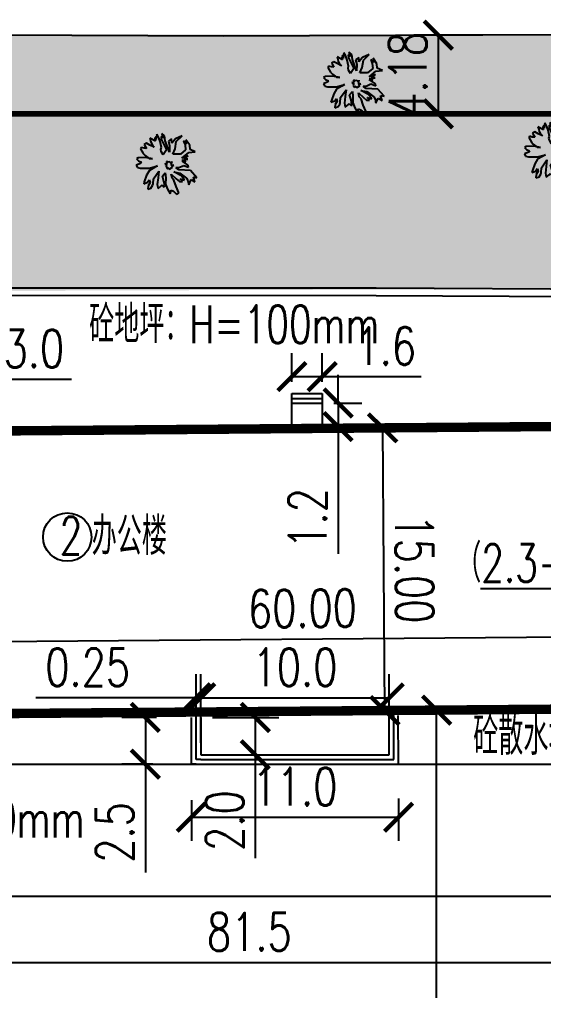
# Model space of a CAD drawing. Header units: millimetres. Extents: x 397874 to 6871063, y -8 to 5775840.
# Drawn here: x 429111.4 to 429139.2, y 2812983.6 to 2813035.1 of the extents above; entities that cross this region are included whole.
import ezdxf

# ---------------------------------------------------------------- set-up
doc = ezdxf.new("R2010")
doc.units = ezdxf.units.MM
doc.header["$LTSCALE"] = 1000
doc.linetypes.add('ACAD_ISO10W100', pattern=[18, 12, -3, 0, -3])
doc.linetypes.add('CONTINOUS', pattern=[0])
for name, color, linetype in [('_TCH_MASK', 7, 'Continuous'), ('GRASST', 62, 'Continuous'), ('T1', 92, 'Continuous'), ('居民地线', 2, 'Continuous'), ('规划路中心线（FQ）', 2, 'Continuous')]:
    doc.layers.add(name, color=color, linetype=linetype)
doc.styles.add('DIM', font='txt')
doc.styles.add('dxfs', font='txt.shx', dxfattribs={"width": 0.7, "bigfont": 'dxfs.shx'})
doc.styles.add('HZTXT', font='txt.shx', dxfattribs={"width": 0.75, "bigfont": 'hzdx.shx'})
doc.dimstyles.new('ISO-25', dxfattribs={"dimtxt": 2, "dimasz": 0.75, "dimexe": 1.25, "dimexo": 0.625, "dimtad": 1, "dimdec": 1, "dimdsep": 46, "dimtxsty": 'HZTXT', "dimblk": 'ARCHTICK', "dimcen": 2.5, "dimadec": 0, "dimazin": 0, "dimtfac": 1, "dimtdec": 1, "dimtmove": 0, "dimatfit": 3, "dimldrblk": 'ARCHTICK', "dimfxl": 1, "dimarcsym": 0})

# ---------------------------------------------------------------- blocks, each defined once
blk = doc.blocks.new('LV-5-1')
at = {"layer": 'T1', "color": 92, "linetype": 'Continuous'}
for p, q in [((-0.516, 1.342), (-0.547, 1.19)), ((-0.395, 1.25), (-0.516, 1.342)), ((-0.211, 1.372), (-0.242, 1.189)), ((-0.15, 1.311), (-0.211, 1.372)), ((-0.731, 0.916), (-0.701, 0.733)), ((-0.548, 0.855), (-0.731, 0.916)), ((-0.547, 1.19), (-0.487, 1.068)), ((-0.487, 1.068), (-0.426, 1.007)), ((-0.426, 1.007), (-0.243, 0.884)), ((-0.304, 1.098), (-0.395, 1.25)), ((-0.182, 1.067), (-0.304, 1.098)), ((-0.242, 1.189), (-0.182, 1.067)), ((0.062, 1.066), (-0.15, 1.311)), ((0.183, 0.852), (0.062, 1.066)), ((0.367, 0.943), (0.275, 0.791)), ((0.489, 1.156), (0.367, 0.943)), ((0.581, 1.248), (0.489, 1.156)), ((0.703, 1.247), (0.581, 1.248)), ((0.672, 1.034), (0.703, 1.247)), ((0.702, 0.973), (0.672, 1.034)), ((0.824, 1.064), (0.702, 0.973)), ((0.793, 0.698), (0.946, 1.003)), ((0.946, 1.094), (0.824, 1.064)), ((0.946, 1.003), (0.946, 1.094)), ((-1.22, 0.552), (-1.098, 0.43)), ((-0.976, 0.551), (-1.22, 0.552)), ((-0.732, 0.52), (-0.976, 0.551)), ((-0.671, 0.672), (-0.823, 0.642)), ((-0.823, 0.642), (-0.762, 0.581)), ((-0.762, 0.581), (-0.58, 0.52)), ((-0.489, 0.367), (-0.732, 0.52)), ((-0.701, 0.733), (-0.671, 0.672)), ((-0.58, 0.52), (-0.336, 0.458)), ((-0.305, 0.671), (-0.548, 0.855)), ((-0.336, 0.458), (-0.276, 0.275)), ((-0.062, 0.487), (-0.305, 0.671)), ((-0.243, 0.884), (-0.062, 0.487)), ((0.275, 0.791), (0.182, 0.426)), ((0.182, 0.426), (0.183, 0.578)), ((0.183, 0.578), (0.183, 0.852)), ((0.578, 0.455), (0.793, 0.698)), ((0.67, 0.577), (0.578, 0.455)), ((0.884, 0.667), (0.67, 0.577)), ((1.006, 0.698), (0.884, 0.667)), ((1.25, 0.697), (1.006, 0.698)), ((1.127, 0.453), (1.188, 0.545)), ((1.31, 0.453), (1.127, 0.453)), ((1.188, 0.545), (1.28, 0.636)), ((1.28, 0.636), (1.25, 0.697)), ((1.34, 0.453), (1.31, 0.453)), ((1.34, 0.331), (1.34, 0.453)), ((-1.19, 0.369), (-1.373, 0.309)), ((-1.373, 0.309), (-1.373, 0.187)), ((-1.373, 0.187), (-1.068, 0.155)), ((-1.098, 0.43), (-1.19, 0.369)), ((-1.068, 0.155), (-0.764, 0.093)), ((-0.764, 0.093), (-0.642, 0.123)), ((-0.459, 0.062), (-0.764, -0.029)), ((-0.642, 0.123), (-0.459, 0.062)), ((-0.276, 0.275), (-0.489, 0.367)), ((-0.246, 0), (-0.216, -0.03)), ((-0.154, 0), (-0.246, 0)), ((-0.154, 0.092), (-0.154, 0)), ((-0.032, 0.091), (-0.154, 0.092)), ((0.028, 0.03), (-0.032, 0.091)), ((0.09, 0.091), (0.028, 0.03)), ((0.059, -0.001), (0.09, 0.091)), ((1.004, 0.118), (1.187, 0.24)), ((1.126, 0.149), (1.004, 0.118)), ((1.248, 0.148), (1.126, 0.149)), ((1.187, 0.24), (1.34, 0.331)), ((1.217, -0.065), (1.461, 0.087)), ((1.339, 0.117), (1.248, 0.148)), ((1.461, 0.087), (1.339, 0.117)), ((-1.283, -0.393), (-1.132, -0.607)), ((-1.101, -0.454), (-1.283, -0.393)), ((-0.947, -0.089), (-1.009, -0.211)), ((-0.856, -0.181), (-1.009, -0.333)), ((-1.009, -0.211), (-0.856, -0.181)), ((-1.009, -0.333), (-0.765, -0.303)), ((-0.613, -0.303), (-0.979, -0.455)), ((-0.764, -0.029), (-0.947, -0.089)), ((-0.766, -0.791), (-0.46, -0.334)), ((-0.765, -0.303), (-0.429, -0.091)), ((-0.429, -0.091), (-0.613, -0.303)), ((-0.46, -0.334), (-0.308, -0.274)), ((-0.369, -0.396), (-0.4, -0.639)), ((-0.308, -0.274), (-0.369, -0.396)), ((-0.216, -0.03), (-0.216, -0.152)), ((-0.216, -0.152), (-0.155, -0.122)), ((-0.155, -0.122), (-0.155, -0.244)), ((-0.155, -0.244), (-0.124, -0.152)), ((-0.124, -0.152), (0.028, -0.244)), ((-0.033, -0.183), (0.089, -0.153)), ((0.028, -0.244), (-0.033, -0.183)), ((0.15, -0.031), (0.059, -0.001)), ((0.059, -0.123), (0.15, -0.031)), ((0.089, -0.153), (0.059, -0.123)), ((0.454, -0.368), (1.002, -0.461)), ((0.697, -0.521), (0.454, -0.368)), ((0.607, -0.307), (0.485, -0.063)), ((0.485, -0.063), (0.668, -0.063)), ((1.155, -0.339), (0.607, -0.307)), ((0.668, -0.063), (0.76, -0.094)), ((0.76, -0.094), (0.82, -0.155)), ((0.82, -0.155), (1.094, -0.248)), ((1.094, -0.248), (1.277, -0.279)), ((1.277, -0.401), (1.155, -0.339)), ((1.155, -0.431), (1.277, -0.401)), ((1.368, -0.492), (1.155, -0.431)), ((1.339, -0.065), (1.217, -0.065)), ((1.247, -0.126), (1.339, -0.065)), ((1.369, -0.127), (1.247, -0.126)), ((1.277, -0.279), (1.46, -0.279)), ((1.278, -0.157), (1.369, -0.127)), ((1.4, -0.157), (1.278, -0.157)), ((1.338, -0.187), (1.4, -0.157)), ((1.46, -0.279), (1.338, -0.187)), ((-1.132, -0.607), (-1.315, -0.697)), ((-1.315, -0.697), (-1.071, -0.759)), ((-1.071, -0.759), (-1.193, -0.881)), ((-1.193, -0.881), (-0.766, -0.791)), ((-0.979, -0.455), (-1.101, -0.454)), ((-0.4, -0.639), (-0.584, -0.791)), ((-0.584, -0.791), (-0.492, -0.822)), ((-0.492, -0.822), (-0.187, -0.67)), ((-0.187, -0.67), (-0.309, -0.792)), ((-0.309, -0.792), (-0.157, -0.701)), ((-0.157, -0.701), (-0.249, -0.945)), ((-0.249, -0.945), (-0.157, -0.792)), ((-0.157, -0.792), (-0.127, -1.036)), ((-0.127, -1.036), (-0.065, -0.732)), ((-0.065, -0.732), (-0.006, -1.128)), ((0.118, -0.763), (0.301, -0.459)), ((0.178, -1.068), (0.118, -0.763)), ((0.301, -0.459), (0.453, -0.672)), ((0.453, -0.672), (0.727, -0.887)), ((0.911, -0.582), (0.697, -0.521)), ((0.727, -0.887), (0.817, -1.253)), ((0.758, -0.673), (0.94, -0.765)), ((0.849, -0.917), (0.758, -0.673)), ((0.94, -0.765), (0.911, -0.582)), ((1.002, -0.461), (1.215, -0.553)), ((1.215, -0.553), (1.368, -0.492)), ((-0.006, -1.128), (-0.128, -1.402)), ((-0.128, -1.402), (0.086, -1.25)), ((0.086, -1.25), (0.268, -1.342)), ((0.391, -1.16), (0.178, -1.068)), ((0.268, -1.342), (0.573, -1.313)), ((0.39, -1.282), (0.573, -1.191)), ((0.573, -1.313), (0.39, -1.282)), ((0.573, -1.191), (0.391, -1.16)), ((0.817, -1.253), (0.849, -0.917))]:
    blk.add_line(p, q, dxfattribs=at)
at = {"layer": 'T1', "color": 92, "linetype": 'Continuous', "style": 'DIM', "flags": 1}
for tag in ['XVALUE', 'YVALUE']:
    blk.add_attdef(tag, (0.028, 0.03), '', height=0.00002, rotation=359.8254, dxfattribs=at)
blk = doc.blocks.new('_ArchTick')
at = {"color": 0, "linetype": 'ByBlock', "const_width": 0.15}
blk.add_lwpolyline([(-0.5, -0.5), (0.5, 0.5)], dxfattribs=at)
blk = doc.blocks.new('*D672')
at = {"color": 0, "linetype": 'CONTINOUS', "lineweight": -2, "transparency": 16777216}
for p, q in [((429135.992, 2813034.276), (429132.377, 2813034.276)), ((429133.627, 2813030.099), (429133.627, 2813034.276)), ((429135.992, 2813030.099), (429132.377, 2813030.099))]:
    blk.add_line(p, q, dxfattribs=at)
at = {"layer": 'Defpoints', "color": 0, "linetype": 'CONTINOUS', "transparency": 16777216}
for p in [(429133.627, 2813034.276), (429136.617, 2813034.276), (429136.617, 2813030.099)]:
    blk.add_point(p, dxfattribs=at)
at = {"color": 0, "linetype": 'CONTINOUS', "lineweight": -2, "transparency": 16777216, "xscale": 1.5, "yscale": 1.5, "zscale": 1.5}
for p, rotation in [((429133.627, 2813034.276), 90), ((429133.627, 2813030.099), 270)]:
    blk.add_blockref('_ArchTick', p, dxfattribs=dict(at, rotation=rotation))
at = {"color": 0, "linetype": 'CONTINOUS', "transparency": 16777216, "insert": (429132.002, 2813032.188), "char_height": 2, "attachment_point": 5, "rotation": 90, "style": 'HZTXT'}
blk.add_mtext('4.18', dxfattribs=at)
blk = doc.blocks.new('_None')
blk = doc.blocks.new('*D726')
at = {"color": 0, "linetype": 'CONTINOUS', "lineweight": -2, "transparency": 16777216}
for p, q in [((429156.4, 2813005.508), (429156.434, 2813001.213)), ((429096.402, 2813005.028), (429096.436, 2813000.733)), ((429096.426, 2813001.983), (429156.424, 2813002.463))]:
    blk.add_line(p, q, dxfattribs=at)
at = {"layer": 'Defpoints', "color": 0, "linetype": 'CONTINOUS', "transparency": 16777216}
for p in [(429156.395, 2813006.133), (429096.397, 2813005.653), (429156.424, 2813002.463)]:
    blk.add_point(p, dxfattribs=at)
at = {"color": 0, "linetype": 'CONTINOUS', "lineweight": -2, "transparency": 16777216, "xscale": 1.5, "yscale": 1.5, "zscale": 1.5}
for p, rotation in [((429156.424, 2813002.463), 0.4583564578794813), ((429096.426, 2813001.983), 180.4583564578795)]:
    blk.add_blockref('_ArchTick', p, dxfattribs=dict(at, rotation=rotation))
at = {"color": 0, "linetype": 'CONTINOUS', "transparency": 16777216, "insert": (429126.412, 2813003.848), "char_height": 2, "attachment_point": 5, "rotation": 0.4584, "style": 'HZTXT'}
blk.add_mtext('60.00', dxfattribs=at)
blk = doc.blocks.new('*D727')
at = {"color": 0, "linetype": 'CONTINOUS', "lineweight": -2, "transparency": 16777216}
for p, q in [((429130.613, 2813013.427), (429129.421, 2813013.418)), ((429130.791, 2812998.428), (429130.671, 2813013.428)), ((429130.733, 2812998.428), (429129.541, 2812998.418))]:
    blk.add_line(p, q, dxfattribs=at)
at = {"layer": 'Defpoints', "color": 0, "linetype": 'CONTINOUS', "transparency": 16777216}
for p in [(429130.671, 2813013.428), (429131.238, 2813013.432), (429131.358, 2812998.433)]:
    blk.add_point(p, dxfattribs=at)
at = {"color": 0, "linetype": 'CONTINOUS', "lineweight": -2, "transparency": 16777216, "xscale": 1.5, "yscale": 1.5, "zscale": 1.5}
for p, rotation in [((429130.671, 2813013.428), 90.4584573936113), ((429130.791, 2812998.428), 270.4584573936113)]:
    blk.add_blockref('_ArchTick', p, dxfattribs=dict(at, rotation=rotation))
at = {"color": 0, "linetype": 'CONTINOUS', "transparency": 16777216, "insert": (429132.356, 2813005.941), "char_height": 2, "attachment_point": 5, "rotation": 270.4585, "style": 'HZTXT'}
blk.add_mtext('15.00', dxfattribs=at)
blk = doc.blocks.new('*D744')
at = {"color": 0, "linetype": 'CONTINOUS', "lineweight": -2, "transparency": 16777216}
for p, q in [((429121.018, 2812996.709), (429121.018, 2813000.349)), ((429131.018, 2812996.709), (429131.018, 2813000.349)), ((429121.018, 2812999.099), (429131.018, 2812999.099))]:
    blk.add_line(p, q, dxfattribs=at)
at = {"layer": 'Defpoints', "color": 0, "linetype": 'CONTINOUS', "transparency": 16777216}
for p in [(429131.018, 2812999.099), (429121.018, 2812996.084), (429131.018, 2812996.084)]:
    blk.add_point(p, dxfattribs=at)
at = {"color": 0, "linetype": 'CONTINOUS', "lineweight": -2, "transparency": 16777216, "xscale": 1.5, "yscale": 1.5, "zscale": 1.5, "rotation": 180}
blk.add_blockref('_ArchTick', (429121.018, 2812999.099), dxfattribs=at)
at = {"color": 0, "linetype": 'CONTINOUS', "lineweight": -2, "transparency": 16777216, "xscale": 1.5, "yscale": 1.5, "zscale": 1.5}
blk.add_blockref('_ArchTick', (429131.018, 2812999.099), dxfattribs=at)
at = {"color": 0, "linetype": 'CONTINOUS', "transparency": 16777216, "insert": (429126.018, 2813000.724), "char_height": 2, "attachment_point": 5, "style": 'HZTXT'}
blk.add_mtext('10.0', dxfattribs=at)
blk = doc.blocks.new('*D745')
at = {"color": 0, "linetype": 'CONTINOUS', "lineweight": -2, "transparency": 16777216}
for p, q in [((429120.518, 2812993.664), (429120.518, 2812991.512)), ((429131.518, 2812993.76), (429131.518, 2812991.512)), ((429120.518, 2812992.762), (429131.518, 2812992.762))]:
    blk.add_line(p, q, dxfattribs=at)
at = {"layer": 'Defpoints', "color": 0, "linetype": 'CONTINOUS', "transparency": 16777216}
for p in [(429120.518, 2812994.289), (429131.518, 2812994.385), (429131.518, 2812992.762)]:
    blk.add_point(p, dxfattribs=at)
at = {"color": 0, "linetype": 'CONTINOUS', "lineweight": -2, "transparency": 16777216, "xscale": 1.5, "yscale": 1.5, "zscale": 1.5, "rotation": 180}
blk.add_blockref('_ArchTick', (429120.518, 2812992.762), dxfattribs=at)
at = {"color": 0, "linetype": 'CONTINOUS', "lineweight": -2, "transparency": 16777216, "xscale": 1.5, "yscale": 1.5, "zscale": 1.5}
blk.add_blockref('_ArchTick', (429131.518, 2812992.762), dxfattribs=at)
at = {"color": 0, "linetype": 'CONTINOUS', "transparency": 16777216, "insert": (429126.018, 2812994.387), "char_height": 2, "attachment_point": 5, "style": 'HZTXT'}
blk.add_mtext('11.0', dxfattribs=at)
blk = doc.blocks.new('*D746')
at = {"color": 0, "linetype": 'CONTINOUS', "lineweight": -2, "transparency": 16777216}
for p, q in [((429121.643, 2812998.062), (429125.163, 2812998.062)), ((429123.913, 2812998.062), (429123.913, 2812996.084)), ((429121.643, 2812996.084), (429125.163, 2812996.084)), ((429123.913, 2812996.084), (429123.913, 2812990.584))]:
    blk.add_line(p, q, dxfattribs=at)
at = {"layer": 'Defpoints', "color": 0, "linetype": 'CONTINOUS', "transparency": 16777216}
for p in [(429121.018, 2812998.062), (429121.018, 2812996.084), (429123.913, 2812996.084)]:
    blk.add_point(p, dxfattribs=at)
at = {"color": 0, "linetype": 'CONTINOUS', "lineweight": -2, "transparency": 16777216, "xscale": 1.5, "yscale": 1.5, "zscale": 1.5}
for p, rotation in [((429123.913, 2812998.062), 90), ((429123.913, 2812996.084), 270)]:
    blk.add_blockref('_ArchTick', p, dxfattribs=dict(at, rotation=rotation))
at = {"color": 0, "linetype": 'CONTINOUS', "transparency": 16777216, "insert": (429122.288, 2812992.584), "char_height": 2, "attachment_point": 5, "rotation": 90, "style": 'HZTXT'}
blk.add_mtext('2.0', dxfattribs=at)
blk = doc.blocks.new('*D747')
at = {"color": 0, "linetype": 'CONTINOUS', "lineweight": -2, "transparency": 16777216}
for p, q in [((429120.768, 2812996.709), (429120.768, 2813000.349)), ((429121.018, 2812999.724), (429121.018, 2813000.349)), ((429120.768, 2812999.099), (429112.268, 2812999.099)), ((429121.018, 2812999.099), (429120.768, 2812999.099)), ((429121.018, 2812999.099), (429122.518, 2812999.099))]:
    blk.add_line(p, q, dxfattribs=at)
at = {"layer": 'Defpoints', "color": 0, "linetype": 'CONTINOUS', "transparency": 16777216}
for p in [(429120.768, 2812999.099), (429121.018, 2812999.099), (429120.768, 2812996.084)]:
    blk.add_point(p, dxfattribs=at)
at = {"color": 0, "linetype": 'CONTINOUS', "lineweight": -2, "transparency": 16777216, "xscale": 1.5, "yscale": 1.5, "zscale": 1.5}
blk.add_blockref('_ArchTick', (429120.768, 2812999.099), dxfattribs=at)
at = {"color": 0, "linetype": 'CONTINOUS', "lineweight": -2, "transparency": 16777216, "xscale": 1.5, "yscale": 1.5, "zscale": 1.5, "rotation": 180}
blk.add_blockref('_ArchTick', (429121.018, 2812999.099), dxfattribs=at)
at = {"color": 0, "linetype": 'CONTINOUS', "transparency": 16777216, "insert": (429115.018, 2813000.724), "char_height": 2, "attachment_point": 5, "style": 'HZTXT'}
blk.add_mtext('0.25', dxfattribs=at)
blk = doc.blocks.new('*D748')
at = {"color": 0, "linetype": 'CONTINOUS', "lineweight": -2, "transparency": 16777216}
for p, q in [((429118.669, 2812998.065), (429116.827, 2812998.065)), ((429118.077, 2812998.065), (429118.077, 2812995.584)), ((429118.478, 2812995.584), (429116.827, 2812995.584)), ((429118.077, 2812995.584), (429118.077, 2812989.834))]:
    blk.add_line(p, q, dxfattribs=at)
at = {"layer": 'Defpoints', "color": 0, "linetype": 'CONTINOUS', "transparency": 16777216}
for p in [(429119.294, 2812998.065), (429118.077, 2812995.584), (429119.103, 2812995.584)]:
    blk.add_point(p, dxfattribs=at)
at = {"color": 0, "linetype": 'CONTINOUS', "lineweight": -2, "transparency": 16777216, "xscale": 1.5, "yscale": 1.5, "zscale": 1.5}
for p, rotation in [((429118.077, 2812998.065), 90), ((429118.077, 2812995.584), 270)]:
    blk.add_blockref('_ArchTick', p, dxfattribs=dict(at, rotation=rotation))
at = {"color": 0, "linetype": 'CONTINOUS', "transparency": 16777216, "insert": (429116.452, 2812991.959), "char_height": 2, "attachment_point": 5, "rotation": 90, "style": 'HZTXT'}
blk.add_mtext('2.5', dxfattribs=at)
blk = doc.blocks.new('*D757')
at = {"color": 0, "linetype": 'CONTINOUS', "lineweight": -2, "transparency": 16777216}
for p, q in [((429105.664, 2813015.871), (429105.664, 2813017.258)), ((429108.664, 2813015.87), (429108.664, 2813017.258)), ((429105.664, 2813016.008), (429108.664, 2813016.008)), ((429108.664, 2813016.008), (429114.164, 2813016.008))]:
    blk.add_line(p, q, dxfattribs=at)
at = {"layer": 'Defpoints', "color": 0, "linetype": 'CONTINOUS', "transparency": 16777216}
for p in [(429108.664, 2813016.008), (429105.664, 2813015.246), (429108.664, 2813015.245)]:
    blk.add_point(p, dxfattribs=at)
at = {"color": 0, "linetype": 'CONTINOUS', "lineweight": -2, "transparency": 16777216, "xscale": 1.5, "yscale": 1.5, "zscale": 1.5, "rotation": 180}
blk.add_blockref('_ArchTick', (429105.664, 2813016.008), dxfattribs=at)
at = {"color": 0, "linetype": 'CONTINOUS', "lineweight": -2, "transparency": 16777216, "xscale": 1.5, "yscale": 1.5, "zscale": 1.5}
blk.add_blockref('_ArchTick', (429108.664, 2813016.008), dxfattribs=at)
at = {"color": 0, "linetype": 'CONTINOUS', "transparency": 16777216, "insert": (429112.164, 2813017.633), "char_height": 2, "attachment_point": 5, "style": 'HZTXT'}
blk.add_mtext('3.0', dxfattribs=at)
blk = doc.blocks.new('*D758')
at = {"color": 0, "linetype": 'CONTINOUS', "lineweight": -2, "transparency": 16777216}
for p, q in [((429128.307, 2813014.746), (429128.307, 2813016.246)), ((429128.082, 2813014.746), (429129.557, 2813014.746)), ((429128.307, 2813014.746), (429128.307, 2813013.498)), ((429128.082, 2813013.498), (429129.557, 2813013.498)), ((429128.307, 2813013.498), (429128.307, 2813006.748))]:
    blk.add_line(p, q, dxfattribs=at)
at = {"layer": 'Defpoints', "color": 0, "linetype": 'CONTINOUS', "transparency": 16777216}
for p in [(429127.457, 2813014.746), (429127.457, 2813013.498), (429128.307, 2813013.498)]:
    blk.add_point(p, dxfattribs=at)
at = {"color": 0, "linetype": 'CONTINOUS', "lineweight": -2, "transparency": 16777216, "xscale": 1.5, "yscale": 1.5, "zscale": 1.5}
for p, rotation in [((429128.307, 2813014.746), 270), ((429128.307, 2813013.498), 90)]:
    blk.add_blockref('_ArchTick', p, dxfattribs=dict(at, rotation=rotation))
at = {"color": 0, "linetype": 'CONTINOUS', "transparency": 16777216, "insert": (429126.682, 2813008.623), "char_height": 2, "attachment_point": 5, "rotation": 90, "style": 'HZTXT'}
blk.add_mtext('1.2', dxfattribs=at)
blk = doc.blocks.new('*D759')
at = {"color": 0, "linetype": 'CONTINOUS', "lineweight": -2, "transparency": 16777216}
for p, q in [((429125.857, 2813015.871), (429125.857, 2813017.398)), ((429127.457, 2813015.87), (429127.457, 2813017.398)), ((429125.857, 2813016.148), (429127.457, 2813016.148)), ((429127.457, 2813016.148), (429132.707, 2813016.148))]:
    blk.add_line(p, q, dxfattribs=at)
at = {"layer": 'Defpoints', "color": 0, "linetype": 'CONTINOUS', "transparency": 16777216}
for p in [(429127.457, 2813016.148), (429125.857, 2813015.246), (429127.457, 2813015.245)]:
    blk.add_point(p, dxfattribs=at)
at = {"color": 0, "linetype": 'CONTINOUS', "lineweight": -2, "transparency": 16777216, "xscale": 1.5, "yscale": 1.5, "zscale": 1.5, "rotation": 180}
blk.add_blockref('_ArchTick', (429125.857, 2813016.148), dxfattribs=at)
at = {"color": 0, "linetype": 'CONTINOUS', "lineweight": -2, "transparency": 16777216, "xscale": 1.5, "yscale": 1.5, "zscale": 1.5}
blk.add_blockref('_ArchTick', (429127.457, 2813016.148), dxfattribs=at)
at = {"color": 0, "linetype": 'CONTINOUS', "transparency": 16777216, "insert": (429130.832, 2813017.773), "char_height": 2, "attachment_point": 5, "style": 'HZTXT'}
blk.add_mtext('1.6', dxfattribs=at)
blk = doc.blocks.new('*D760')
at = {"color": 0, "linetype": 'CONTINOUS', "lineweight": -2, "transparency": 16777216}
for p, q in [((429164.355, 2812987.94), (429164.355, 2812983.808)), ((429082.837, 2812986), (429082.837, 2812983.808)), ((429082.837, 2812985.058), (429164.355, 2812985.058))]:
    blk.add_line(p, q, dxfattribs=at)
at = {"layer": 'Defpoints', "color": 0, "linetype": 'CONTINOUS', "transparency": 16777216}
for p in [(429164.355, 2812988.565), (429082.837, 2812986.625), (429164.355, 2812985.058)]:
    blk.add_point(p, dxfattribs=at)
at = {"color": 0, "linetype": 'CONTINOUS', "lineweight": -2, "transparency": 16777216, "xscale": 1.5, "yscale": 1.5, "zscale": 1.5, "rotation": 180}
blk.add_blockref('_ArchTick', (429082.837, 2812985.058), dxfattribs=at)
at = {"color": 0, "linetype": 'CONTINOUS', "lineweight": -2, "transparency": 16777216, "xscale": 1.5, "yscale": 1.5, "zscale": 1.5}
blk.add_blockref('_ArchTick', (429164.355, 2812985.058), dxfattribs=at)
at = {"color": 0, "linetype": 'CONTINOUS', "transparency": 16777216, "insert": (429123.596, 2812986.683), "char_height": 2, "attachment_point": 5, "style": 'HZTXT'}
blk.add_mtext('81.5', dxfattribs=at)
blk = doc.blocks.new('*D812')
at = {"color": 0, "linetype": 'CONTINOUS', "lineweight": -2, "transparency": 16777216}
for p, q in [((429133.533, 2812958.053), (429133.533, 2812998.448)), ((429133.867, 2812998.448), (429134.783, 2812998.448)), ((429132.94, 2812958.053), (429132.283, 2812958.053))]:
    blk.add_line(p, q, dxfattribs=at)
at = {"layer": 'Defpoints', "color": 0, "linetype": 'CONTINOUS', "transparency": 16777216}
for p in [(429133.242, 2812998.448), (429133.533, 2812998.448), (429133.565, 2812958.053)]:
    blk.add_point(p, dxfattribs=at)
at = {"color": 0, "linetype": 'CONTINOUS', "lineweight": -2, "transparency": 16777216, "xscale": 1.5, "yscale": 1.5, "zscale": 1.5}
for p, rotation in [((429133.533, 2812998.448), 90), ((429133.533, 2812958.053), 270)]:
    blk.add_blockref('_ArchTick', p, dxfattribs=dict(at, rotation=rotation))
at = {"color": 0, "linetype": 'CONTINOUS', "transparency": 16777216, "insert": (429131.908, 2812978.251), "char_height": 2, "attachment_point": 5, "rotation": 90, "style": 'HZTXT'}
blk.add_mtext('40.4', dxfattribs=at)

msp = doc.modelspace()

# ---------------------------------------------------------------- hatches: boundary and pattern name
at = {"linetype": 'CONTINOUS'}
h = msp.add_hatch(dxfattribs=at)
h.set_pattern_fill('GRASS', color=3, scale=0.054, style=0)
h.set_pattern_definition([(90, (428986.3004, 2813005.5612), (-0.969867, 0.969867), [0.257175, -1.682559]), (45, (428986.3004, 2813005.5612), (-0.969868, 0.969868), [0.257175, -1.114425]), (135, (428986.3004, 2813005.5612), (-0.969868, -0.969868), [0.257175, -1.114425])])
edge = h.paths.add_edge_path()
edge.add_line((429160.371, 2813020.845), (429160.344, 2813023.212))
edge.add_line((429160.344, 2813023.212), (429158.865, 2813029.9))
edge.add_arc((429152.734, 2813028.545), 6.279, 12.4676, 66.8205)
edge.add_line((429155.206, 2813034.317), (429109.922, 2813034.317))
edge.add_line((429109.922, 2813034.317), (429053.008, 2813034.292))
edge.add_line((429053.008, 2813034.292), (429035.822, 2813034.266))
edge.add_line((429035.822, 2813034.266), (429028.309, 2813034.449))
edge.add_line((429028.309, 2813034.449), (428997.044, 2813030.215))
edge.add_arc((428996.897, 2813019.415), 10.8, 89.2167, 168.8439)
edge.add_line((428986.3, 2813021.505), (428986.574, 2813002.446))
edge.add_line((428986.574, 2813002.446), (428991.516, 2812999.672))
edge.add_line((428991.516, 2812999.672), (429007.616, 2812999.672))
edge.add_line((429007.616, 2812999.672), (429007.323, 2813020.432))
edge.add_line((429007.323, 2813020.432), (429160.371, 2813020.845))
h = msp.add_hatch(dxfattribs=at)
h.set_pattern_fill('GRASS', color=3, scale=0.054, style=0)
h.set_pattern_definition([(90, (428986.6436, 2812723.6871), (-0.969867, 0.969867), [0.257175, -1.682559]), (45, (428986.6436, 2812723.6871), (-0.9698677, 0.9698677), [0.257175, -1.114425]), (135, (428986.6436, 2812723.6871), (-0.9698677, -0.9698677), [0.257175, -1.114425])])
edge = h.paths.add_edge_path()
edge.add_line((428996.534, 2812984.894), (429007.751, 2812986.572))
edge.add_arc((428245.5, 2812967.568), 762.487, 0.233679, 1.428202, ccw=False)
edge.add_line((429007.981, 2812970.678), (429010.393, 2812757.703))
edge.add_arc((429028.392, 2812757.891), 18, 180.5985, 268.1597)
edge.add_line((429027.814, 2812739.9), (429168.81, 2812735.37))
edge.add_arc((429182.64, 2812620.562), 115.638, 87.64632, 96.86841, ccw=False)
edge.add_line((429187.389, 2812736.102), (429187.391, 2812858.041))
edge.add_arc((425829.037, 2812780.795), 3359.242, 1.317645, 1.469012)
edge.add_line((429187.175, 2812866.913), (429187.032, 2812877.852))
edge.add_line((429187.032, 2812877.852), (429191.391, 2812878.102))
edge.add_line((429191.391, 2812878.102), (429191.395, 2812730.731))
edge.add_line((429191.395, 2812730.731), (429255.258, 2812727.933))
edge.add_line((429255.258, 2812727.933), (429255.258, 2812723.687))
edge.add_line((429255.258, 2812723.687), (429168.385, 2812728.376))
edge.add_line((429168.385, 2812728.376), (429129.36, 2812730.11))
edge.add_line((429129.36, 2812730.11), (429091.518, 2812731.731))
edge.add_line((429091.518, 2812731.731), (429068.655, 2812732.74))
edge.add_line((429068.655, 2812732.74), (428995.964, 2812736.193))
edge.add_arc((428996.365, 2812744.639), 8.455, 181.2844, 267.2807, ccw=False)
edge.add_line((428987.912, 2812744.449), (428988.493, 2812805.44))
edge.add_line((428988.493, 2812805.44), (428987.758, 2812883.63))
edge.add_line((428987.758, 2812883.63), (428987.248, 2812934.771))
edge.add_line((428987.248, 2812934.771), (428986.762, 2812983.747))
edge.add_line((428986.762, 2812983.747), (428996.534, 2812984.894))

# ---------------------------------------------------------------- linework, layer by layer
at = {"color": 3, "linetype": 'CONTINOUS'}
for p, q in [((429125.857, 2813013.246), (429125.857, 2813015.246)), ((429125.857, 2813015.246), (429127.457, 2813015.246)), ((429127.457, 2813015.246), (429127.457, 2813013.245)), ((429125.857, 2813014.996), (429127.457, 2813014.996)), ((429125.857, 2813014.746), (429127.457, 2813014.746)), ((429135.862, 2813004.904), (429151.397, 2813004.904)), ((429131.018, 2812996.084), (429131.018, 2812998.205)), ((429131.268, 2812995.834), (429131.268, 2812998.161)), ((429131.518, 2812995.584), (429131.497, 2812998.171)), ((429120.518, 2812995.584), (429120.518, 2812998.065)), ((429120.768, 2812995.834), (429120.768, 2812998.065)), ((429121.018, 2812998.062), (429121.018, 2812996.084)), ((429121.018, 2812996.084), (429131.018, 2812996.084)), ((429094.361, 2812995.584), (429158.855, 2812995.584)), ((429120.768, 2812995.584), (429120.518, 2812995.584)), ((429121.018, 2812995.834), (429120.768, 2812995.834)), ((429120.768, 2812995.584), (429131.518, 2812995.584)), ((429121.018, 2812995.834), (429131.268, 2812995.834)), ((429164.355, 2812988.565), (429082.837, 2812988.565))]:
    msp.add_line(p, q, dxfattribs=at)
at = {"color": 4}
for p, q in [((429121.106, 2812998.351), (429113.606, 2812998.291)), ((429113.607, 2812998.191), (429113.606, 2812998.291)), ((429121.107, 2812998.251), (429113.607, 2812998.191)), ((429121.106, 2812998.351), (429121.107, 2812998.251)), ((429131.105, 2812998.431), (429138.605, 2812998.491)), ((429131.106, 2812998.331), (429138.606, 2812998.391)), ((429138.606, 2812998.391), (429138.605, 2812998.491))]:
    msp.add_line(p, q, dxfattribs=at)
at = {"color": 1, "linetype": 'CONTINOUS', "const_width": 0.3}
msp.add_lwpolyline([(429007.104, 2813029.476), (429007.411, 2813029.553), (429007.719, 2813029.625), (429008.028, 2813029.691), (429008.338, 2813029.753), (429008.648, 2813029.811), (429008.96, 2813029.863), (429009.273, 2813029.91), (429009.586, 2813029.952), (429009.9, 2813029.99), (429010.214, 2813030.022), (429010.529, 2813030.049), (429010.844, 2813030.072), (429011.16, 2813030.089), (429011.476, 2813030.102), (429011.792, 2813030.109), (429012.108, 2813030.111), (429191.395, 2813030.094), (429191.388, 2812730.735)], dxfattribs=at)
msp.add_lwpolyline([(429007.104, 2813029.476), (429007.411, 2813029.553), (429007.719, 2813029.625), (429008.028, 2813029.691), (429008.338, 2813029.753), (429008.648, 2813029.811), (429008.96, 2813029.863), (429009.273, 2813029.91), (429009.586, 2813029.952), (429009.9, 2813029.99), (429010.214, 2813030.022), (429010.529, 2813030.049), (429010.844, 2813030.072), (429011.16, 2813030.089), (429011.476, 2813030.102), (429011.792, 2813030.109), (429012.108, 2813030.111), (429191.395, 2813030.094), (429191.388, 2812730.735)], dxfattribs=at)
at = {"color": 0, "linetype": 'CONTINOUS', "ltscale": 10}
msp.add_circle((429113.932, 2813007.633), 1.286, dxfattribs=at)
at = {"layer": '_TCH_MASK', "color": 4, "linetype": 'CONTINOUS', "const_width": 0.5}
msp.add_lwpolyline([(429156.335, 2813013.633), (429096.337, 2813013.153), (429096.457, 2812998.153), (429156.455, 2812998.633), (429156.335, 2813013.633)], dxfattribs=at)
at = {"layer": '居民地线', "color": 151, "linetype": 'Continuous', "lineweight": -3, "ltscale": 0.5}
for points in [[(429007.513, 2813020.833), (429031.445, 2813021.004), (429093.56, 2813020.924), (429109.037, 2813020.864), (429130.319, 2813020.858), (429154.99, 2813020.725), (429156.482, 2813020.754)], [(429007.672, 2813020.434), (429031.446, 2813020.604), (429093.559, 2813020.524), (429109.037, 2813020.464), (429130.318, 2813020.458), (429154.993, 2813020.325), (429156.101, 2813020.347)]]:
    msp.add_lwpolyline(points, dxfattribs=at)
at = {"layer": '规划路中心线（FQ）', "color": 2, "linetype": 'ACAD_ISO10W100', "ltscale": 0.5, "flags": 128}
msp.add_lwpolyline([(429155.284, 2813034.317), (429149.009, 2813034.325), (429122.22, 2813034.22), (429097.624, 2813034.319), (429070.194, 2813034.318), (429035.822, 2813034.266), (429028.309, 2813034.449), (429019.241, 2813033.364)], dxfattribs=at)

# ---------------------------------------------------------------- block references
at = {"layer": 'GRASST', "xscale": 1.154735999051131, "yscale": 1.154735999051131, "zscale": 1.154735999051131, "rotation": 120.0001998542545}
for p in [(429129.179, 2813031.71), (429139.842, 2813027.99), (429119.247, 2813027.392)]:
    msp.add_blockref('LV-5-1', p, dxfattribs=at)

# ---------------------------------------------------------------- texts
at = {"color": 0, "linetype": 'CONTINOUS', "ltscale": 10, "style": 'dxfs', "width": 0.7}
for s, p in [('砼地坪：H=100mm', (429115.098, 2813017.926)), ('2', (429113.532, 2813006.711)), ('办公楼', (429115.231, 2813006.684, 22.464)), ('（2.3+5.5）/2*4.4', (429134.577, 2813005.249)), ('砼散水坡:2.5m宽 H=100mm', (429135.477, 2812996.076)), ('砼地坪：H=200mm', (429099.454, 2812991.688))]:
    msp.add_text(s, height=2, dxfattribs=at).set_placement(p)

# ---------------------------------------------------------------- dimensions: what is measured, and where the dimension line sits
at = {"color": 3, "linetype": 'CONTINOUS'}
dim = msp.add_linear_dim(base=(429133.627, 2813034.276), p1=(429136.617, 2813030.099), p2=(429136.617, 2813034.276), angle=90, dimstyle='ISO-25', override={"dimasz": 1.5, "dimdec": 2, "dimzin": 0, "dimldrblk": 'None'}, dxfattribs=at)
dim.commit()
dim.dimension.update_dxf_attribs({"geometry": '*D672', "text_midpoint": (429133.627, 2813032.188), "dimtype": 161})
for base, p1, p2, picture, middle in [((429108.664, 2813016.008), (429105.664, 2813015.246), (429108.664, 2813015.245), '*D757', (429112.164, 2813017.633)), ((429127.457, 2813016.148), (429125.857, 2813015.246), (429127.457, 2813015.245), '*D759', (429130.832, 2813017.773)), ((429131.018, 2812999.099), (429121.018, 2812996.084), (429131.018, 2812996.084), '*D744', (429126.018, 2813000.724)), ((429131.518, 2812992.762), (429120.518, 2812994.289), (429131.518, 2812994.385), '*D745', (429126.018, 2812994.387)), ((429164.355, 2812985.058), (429082.837, 2812986.625), (429164.355, 2812988.565), '*D760', (429123.596, 2812986.683))]:
    dim = msp.add_linear_dim(base=base, p1=p1, p2=p2, dimstyle='ISO-25', override={"dimasz": 1.5, "dimzin": 0, "dimldrblk": 'None'}, dxfattribs=at)
    dim.commit()
    dim.dimension.update_dxf_attribs({"geometry": picture, "text_midpoint": middle})
for base, p1, p2, picture, middle in [((429128.307, 2813013.498), (429127.457, 2813014.746), (429127.457, 2813013.498), '*D758', (429126.682, 2813008.623)), ((429133.533, 2812998.448), (429133.565, 2812958.053), (429133.242, 2812998.448), '*D812', (429131.908, 2812978.251)), ((429118.077, 2812995.584), (429119.294, 2812998.065), (429119.103, 2812995.584), '*D748', (429116.452, 2812991.959)), ((429123.913, 2812996.084), (429121.018, 2812998.062), (429121.018, 2812996.084), '*D746', (429122.288, 2812992.584))]:
    dim = msp.add_linear_dim(base=base, p1=p1, p2=p2, angle=90, dimstyle='ISO-25', override={"dimasz": 1.5, "dimzin": 0, "dimldrblk": 'None'}, dxfattribs=at)
    dim.commit()
    dim.dimension.update_dxf_attribs({"geometry": picture, "text_midpoint": middle})
for p1, p2, distance, picture, middle in [((429131.358, 2812998.433), (429131.238, 2813013.432), 0.567, '*D727', (429132.356, 2813005.941)), ((429096.397, 2813005.653), (429156.395, 2813006.133), -3.67, '*D726', (429126.412, 2813003.848))]:
    dim = msp.add_aligned_dim(p1=p1, p2=p2, distance=distance, dimstyle='ISO-25', override={"dimasz": 1.5, "dimdec": 2, "dimzin": 0, "dimldrblk": 'None'}, dxfattribs=at)
    dim.commit()
    dim.dimension.update_dxf_attribs({"geometry": picture, "text_midpoint": middle})
dim = msp.add_linear_dim(base=(429120.768, 2812999.099), p1=(429121.018, 2812999.099), p2=(429120.768, 2812996.084), text='0.25', dimstyle='ISO-25', override={"dimasz": 1.5, "dimzin": 0, "dimldrblk": 'None'}, dxfattribs=at)
dim.commit()
dim.dimension.update_dxf_attribs({"geometry": '*D747', "text_midpoint": (429115.018, 2813000.724)})

doc.saveas('drawing.dxf')
